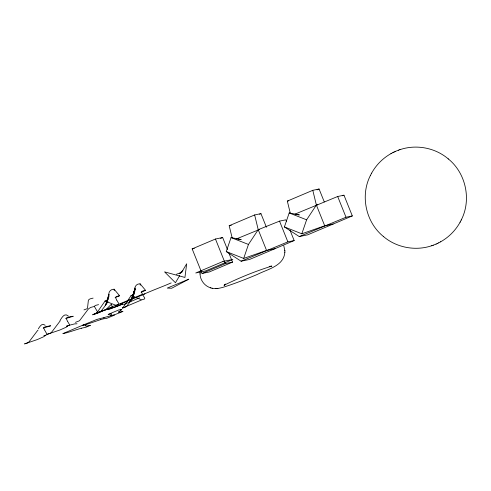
<?xml version="1.0" encoding="UTF-8"?>
<svg xmlns="http://www.w3.org/2000/svg" width="491" height="491" viewBox="0 0 491 491"><rect width="100%" height="100%" fill="white"/><g stroke="black" fill="none" stroke-linecap="round" stroke-linejoin="round"><path stroke-width="0.74" d="M210.768 287.873C204.649 286.136 200.107 280.152 200.052 273.794M210.418 287.781C216.813 289.985 223.362 287.161 229.426 285.234C238.896 281.975 248.213 278.28 257.437 274.389C267.564 269.16 283.921 266.116 284.854 252.141M284.854 250.766L283.792 245.715M200.052 274.058L200.083 272.106M108.916 295.944C108.13 292.317 110.285 289.076 114.121 289.205L119.565 295.742L115.121 297.626M134.902 290.543C134.129 286.916 136.271 283.675 140.107 283.81L145.551 290.341L141.107 292.225M134.902 290.604L134.227 294.275L131.306 295.527M108.91 296.183L108.266 299.639L105.442 300.897M132.926 296.386L132.41 298.479L130.219 301.597M133.442 294.299L134.994 288.021M110.751 315.265L111.598 314.044A28.288 1.626 -21.9 0 0 110.776 313.927L108.149 314.436L118.724 309.956L120.841 309.545M104.172 307.078L105.958 304.524L108.953 294.361L105.497 305.181M85.772 325.343L85.802 324.993A37.482 2.16 -21.9 0 0 85.716 324.907A30.362 1.749 -21.9 0 0 85.06 324.876L82.243 325.41L62.873 333.616L66.175 332.88A30.362 1.749 -21.9 0 0 68.359 332.26A45.755 2.633 -21.9 0 0 69.894 331.787L77.744 329.295A37.562 2.16 -21.9 0 1 81.359 328.233M85.71 325.545L85.673 325.932A37.562 2.16 -21.9 0 0 86.428 326.085L88.705 325.68M290.003 230.187L294.17 240.559L249.569 259.451L241.106 261.206L226.259 251.564L231.034 237.589L241.185 239.534L237.718 239.099M226.259 251.564L243.683 258.419L248.458 244.45L258.229 229.69L279.532 221.128L285.836 219.821L286.388 221.202M295.048 214.094L337.679 196.498L343.976 195.191L352.317 215.923L307.716 234.821L299.252 236.576L284.399 226.928L289.181 212.959L299.332 214.905L295.858 214.469M284.399 226.928L301.824 233.79L306.605 219.821L316.376 205.054L317.787 204.765M130.563 301.1L134.927 289.445L131.49 299.78L134.945 288.966L131.95 299.129L120.191 304.303M370.478 175.342C359.983 195.571 365.77 222.386 383.532 236.576M461.215 220.048C471.71 199.819 465.922 173.004 448.16 158.814M371.484 173.403C375.977 165.105 382.876 158.151 391.112 153.554M440.587 241.836C448.817 237.239 455.722 230.285 460.208 221.987M370.343 175.606L371.613 173.157M460.085 222.233L461.35 219.784M179.712 275.555L175.447 282.748L164.577 271.879L184.935 277.446L186.684 263.784L181.645 272.284M96.776 313.381L96.432 313.454L105.105 300.971M122.682 308.004L131.134 295.557M60 320.513C61.86 317.751 64.333 312.515 68.274 315.995M38.341 328.81C39.802 326.533 42.023 322.55 45.16 325.263M130.103 301.762L127.365 305.402A18.744 5.094 -71.6 0 1 125.671 306.961L122.768 307.986M103.883 307.489L101.379 310.803A18.744 5.094 -71.6 0 1 99.685 312.356L96.868 313.362M105.958 304.524L108.02 301.738M134.012 296.337L132.41 298.479L134.964 288.487L131.95 299.129L138.867 296.404A12.201 0.7 -21.9 0 0 140.34 295.803L144.894 293.894M118.595 311.975L120.326 310.668M37.58 330.541L29.497 341.251A18.75 5.1 -71.6 0 1 27.803 342.81L24.55 343.909L37.39 339.539L43.754 336.703L45.289 335.599L43.92 335.703L44.221 335.635M60.148 320.954L52.009 331.713A18.75 5.1 -71.6 0 1 50.315 333.272L47.062 334.371L59.902 330.001L66.267 327.166L67.801 326.061L66.776 326.092M182.867 270.406L179.491 273.616L181.86 272.29L176.337 274.309M225.67 284.025L224.025 285.339L225.657 284.375L224.289 285.13C239.626 277.611 255.541 271.155 271.854 266.079L269.178 266.404M121.387 309.901L120.461 310.57M392.917 152.584L394.328 151.903M438.727 242.83L437.364 243.487M390.959 153.634L393.021 152.529M438.672 242.861L440.734 241.756M395.47 151.381L398.477 150.172M436.229 244.009L433.258 245.199M393.978 152.063L395.642 151.308M436.051 244.088L437.714 243.327M232.053 237.521L229.187 225.731L254.645 214.948L260.948 213.634L266.417 227.247M290.377 213.628L287.333 201.095L312.792 190.312L319.089 189.004L324.287 201.936M259.567 214.217L260.948 213.634M317.026 189.882L319.089 189.004M228.573 252.282L232.531 262.114L209.227 271.983L202.047 273.481L192.159 248.888L215.457 239.019L222.644 237.521L227.443 249.471M220.527 238.423L222.644 237.521M236.214 239.013L259.641 229.395M342.614 195.768L343.976 195.191M96.432 313.454L115.888 305.23M115.729 305.598L141.893 294.514M143.409 294.342L152.351 290.586A21.598 1.246 -21.9 0 1 154.696 289.629L163.933 285.94A17.038 0.982 -21.9 0 0 165.792 285.185L171.156 282.926M129.372 301.818L130.944 301.149M123.554 304.58L139.53 297.81M202.047 273.481L225.344 263.612L232.531 262.114M122.419 308.06L141.789 299.854L130.962 295.594M82.611 325.257L97.218 319.285M241.106 261.206L287.867 241.867L294.17 240.559M299.252 236.576L346.014 217.237L352.317 215.923M121.743 304.445L122.787 304.027L119.755 305.236M121.074 304.708L109.597 309.14A5.481 0.313 -21.9 0 1 108.701 309.428L107.891 309.539L109.383 308.434L92.621 314.811C101.183 310.103 110.684 309.213 119.473 305.347M399.723 149.737C416.086 144.09 435.247 147.674 448.387 158.992M431.97 245.653C415.607 251.3 396.446 247.71 383.311 236.398M398.342 150.221L399.993 149.645M301.824 233.79L324.711 225.792L333.174 224.037M243.683 258.419L266.564 250.422L275.028 248.667M431.699 245.745L433.35 245.169M100.317 319.733L90.289 323.121A22.255 1.283 -21.9 0 1 86.091 324.459L85.95 324.49M68.495 325.465L74.607 323.894L77.032 323.772M104.221 317.524L110.948 315.664A41.778 2.406 -21.9 0 1 111.543 315.541L114.391 315.154L106.719 318.34L103.92 318.739M104 317.591L103.675 317.683M103.46 317.745L97.629 319.199M81.328 328.246L85.974 327.209L90.424 325.324L89.497 325.515M84.888 324.76L83.734 325.024M114.225 314.891L122.971 311.429L119.466 312.159A23.991 1.381 -21.9 0 1 118.54 312M65.751 318.536L73.233 316.247L67.979 317.149L66.224 318.125A20.321 4.038 26.6 0 0 66.156 318.377L67.549 321.317M43.239 328.074L50.72 325.785L45.387 326.711L43.693 327.718A20.321 4.038 26.6 0 0 43.644 327.914L44.914 330.67M113.998 314.94L111.966 315.351M83.636 325.042L83.31 325.11M116.232 305.163L118.521 304.371A18.744 3.725 26.6 0 0 118.718 303.456L116.827 300.265M142.181 299.768L144.507 298.976A18.744 3.725 26.6 0 0 144.704 298.062L142.758 294.778M44.264 335.629L46.639 334.825A18.75 3.725 26.6 0 0 46.835 333.911L45.154 331.032M287.333 201.095L288.733 200.807M229.187 225.731L231.286 225.295M192.159 248.888L194.313 248.44M93.112 298.105L90.019 298.884L88.785 299.7A24.544 6.984 53.5 0 0 88.349 300.455L87.527 308.047A21.567 6.131 53.5 0 1 87.134 308.698L83.973 309.895M119.565 295.742L116.545 296.49L115.575 297.264A20.37 4.045 26.6 0 0 115.52 297.558L116.705 300.087M145.551 290.341L142.574 291.077L141.555 291.893A20.37 4.045 26.6 0 0 141.512 292.157L142.697 294.686M98.562 304.641L95.536 305.39L94.603 306.077A20.53 4.075 26.6 0 0 94.53 306.672L97.623 312.104M94.112 306.525L90.884 307.36L89.11 308.403A20.53 5.585 -71.6 0 0 88.036 309.428L80.045 320.058A17.989 4.892 -71.6 0 1 79.106 320.942L75.424 322.354M94.794 314.148L97.666 313.08A17.989 3.572 26.6 0 0 97.727 312.927M66.604 326.128L69.151 325.288A18.75 3.725 26.6 0 0 69.348 324.373L67.697 321.544M83.004 325.177L82.654 325.251M215.623 288.61L216.249 288.573M217.298 288.487L217.887 288.45M212.002 288.205L212.339 288.297M289.181 212.959L306.605 219.821M231.034 237.589L248.458 244.45M104.976 300.995L115.802 305.249M110.819 315.418L110.831 315.425A25.563 1.473 -21.9 0 0 110.978 315.455L111.267 315.449A37.838 2.179 -21.9 0 0 111.966 315.351M337.679 196.498L346.014 217.237M324.711 225.792L316.376 205.054L312.792 190.312M279.532 221.128L287.867 241.867M266.564 250.422L258.229 229.69L254.645 214.948M215.457 239.019L225.344 263.612M140.107 283.81L140.273 285.21M114.121 289.205L114.286 290.611M284.854 250.502L284.854 252.405M37.954 330.197A20.321 5.524 -71.6 0 1 38.059 330.105M120.896 309.52A22.985 1.326 -21.9 0 1 121.523 309.852M100.36 319.709A22.752 1.307 -21.9 0 1 103.908 318.739M85.882 324.508A31.436 1.811 -21.9 0 1 84.888 324.76M111.291 304.328L105.903 309.674L112.451 307.206L111.291 304.328M188.747 279.219L171.684 288.248L167.278 288.082L188.747 279.219M222.969 261.457L195.756 272.984L205.619 270.934L232.832 259.408L222.969 261.457"/></g></svg>
